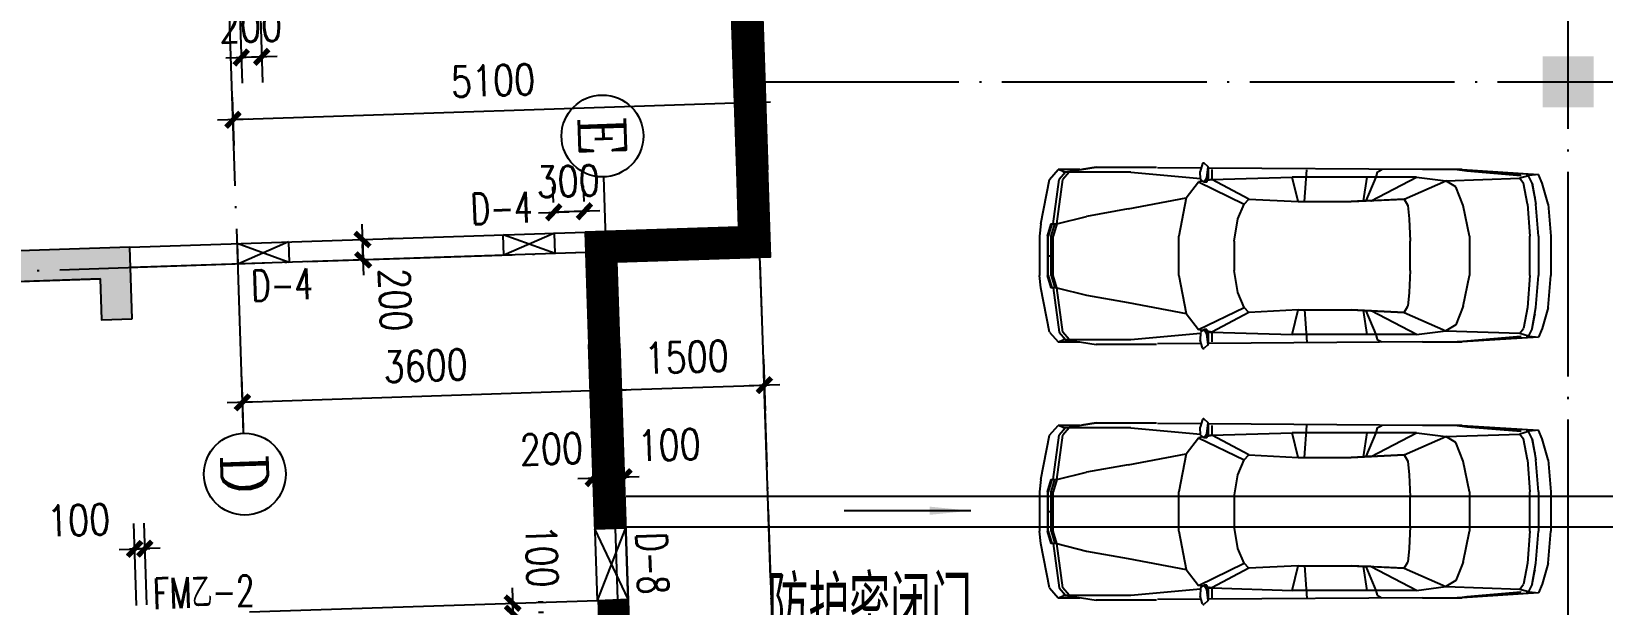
# Model space of a CAD drawing. Extents: x 634182 to 802382, y -1101880 to -864080.
# Drawn here: x 661855 to 677199, y -922375 to -916773 of the extents above; entities that cross this region are included whole.
import ezdxf
from ezdxf.enums import TextEntityAlignment as Align

# ---------------------------------------------------------------- set-up
doc = ezdxf.new("R2010")
doc.units = 0
doc.header["$LTSCALE"] = 1000
doc.header["$MEASUREMENT"] = 0
doc.linetypes.add('DOTE', pattern=[2.42, 2, -0.2, 0.02, -0.2])
doc.layers.get('0').update_dxf_attribs({"linetype": 'CONTINUOUS'})
doc.layers.get('DEFPOINTS').update_dxf_attribs({"linetype": 'CONTINUOUS'})
for name, color, linetype in [('210', 4, 'CONTINUOUS'), ('AXIS', 3, 'CONTINUOUS'), ('AXIS_TEXT', 7, 'CONTINUOUS'), ('COLUMN', 7, 'CONTINUOUS'), ('DOTE', 1, 'DOTE'), ('LU', 4, 'CONTINUOUS'), ('MC', 4, 'CONTINUOUS'), ('PUB_DIM', 3, 'CONTINUOUS'), ('PUB_TEXT', 7, 'CONTINUOUS'), ('WALL', 191, 'CONTINUOUS'), ('防火分區线', 2, 'CONTINUOUS')]:
    doc.layers.add(name, color=color, linetype=linetype)
doc.styles.add('COMPLEX', font='COMPLEX')
doc.styles.add('DIM_FONT', font='simplex.shx', dxfattribs={"width": 0.8})
doc.styles.add('HZTXT', font='simplex', dxfattribs={"width": 0.8, "bigfont": 'sfont'})
doc.styles.add('Z', font='romans', dxfattribs={"width": 0.8, "bigfont": 'z'})
doc.dimstyles.new('DIMN', dxfattribs={"dimtxt": 300, "dimasz": 1, "dimexe": 250, "dimexo": 300, "dimgap": 150, "dimtad": 1, "dimdec": 0, "dimzin": 0, "dimdsep": 46, "dimtxsty": 'DIM_FONT', "dimblk": '_DIMX', "dimblk1": '_DIMX', "dimblk2": '_DIMX', "dimcen": 2.5, "dimclrt": 7, "dimadec": 0, "dimazin": 0, "dimtfac": 1, "dimtdec": 0, "dimtix": 1, "dimtmove": 2, "dimatfit": 3, "dimldrblk": '_DIMX', "dimfxl": 0, "dimtolj": 1, "dimtzin": 0, "dimarcsym": 0})

# ---------------------------------------------------------------- blocks, each defined once
blk = doc.blocks.new('_FZH')
blk.add_solid([(-0.5, -0.5), (0.5, -0.5), (-0.5, 0.5), (0.5, 0.5)])
blk = doc.blocks.new('M_F27')
for p, q in [((-2426, 736), (-2389, 824)), ((-2389, 824), (-1610, 874)), ((-2389, 824), (-1560, 874)), ((-2264, 812), (-2389, 824)), ((-2326, 736), (-2288, 811)), ((-2200, 786), (-2288, 811)), ((-1560, 874), (-2212, 815)), ((-2208, 815), (-2211, 814)), ((-1660, 862), (-2208, 815)), ((-1560, 874), (-1660, 862)), ((-1617, 869), (-1620, 866)), ((-1208, 874), (-1610, 874)), ((-1208, 874), (980, 889)), ((-743, 849), (-793, 874)), ((-730, 799), (-743, 849)), ((-2, 547), (-27, 877)), ((941, 773), (941, 874)), ((980, 902), (995, 790)), ((980, 790), (980, 898)), ((984, 905), (1020, 939)), ((1036, 935), (1062, 857)), ((1051, 889), (1497, 893)), ((1057, 776), (1062, 857)), ((1770, 849), (1058, 784)), ((1506, 899), (2121, 899)), ((2461, 849), (1770, 849)), ((2272, 876), (2121, 899)), ((2272, 876), (2272, 874)), ((2437, 851), (2272, 876)), ((2511, 874), (2287, 874)), ((2398, 849), (2461, 773)), ((2437, 850), (2433, 851)), ((2498, 773), (2436, 849)), ((2511, 874), (2450, 850)), ((2599, 773), (2511, 874)), ((-2489, 522), (-2426, 736)), ((-2326, 736), (-2364, 522)), ((-2326, 736), (-2351, 596)), ((-2276, 522), (-2238, 736)), ((-2200, 786), (-2238, 736)), ((-1446, 761), (-2200, 786)), ((-1622, 510), (-1547, 698)), ((-1547, 698), (-1446, 761)), ((-1145, 799), (-1446, 761)), ((-1019, 572), (-1446, 761)), ((-1145, 799), (-682, 557)), ((-1145, 799), (124, 799)), ((-630, 555), (-730, 799)), ((-642, 799), (-605, 554)), ((124, 799), (61, 547)), ((941, 773), (124, 799)), ((564, 572), (941, 773)), ((1079, 748), (614, 522)), ((983, 777), (941, 773)), ((941, 773), (987, 765)), ((995, 790), (980, 790)), ((980, 790), (992, 746)), ((992, 746), (1021, 747)), ((995, 790), (1022, 746)), ((1022, 748), (995, 790)), ((1021, 747), (1022, 748)), ((1053, 768), (1022, 746)), ((1036, 756), (1079, 748)), ((1204, 585), (1079, 748)), ((2461, 773), (2523, 321)), ((2561, 321), (2498, 773)), ((2599, 773), (2687, 321)), ((-2489, 522), (-2514, 196)), ((-2364, 522), (-2389, 196)), ((-2351, 594), (-2351, 596)), ((-2301, 196), (-2276, 522)), ((-1622, 510), (-1685, 196)), ((-1070, 371), (-1057, 510)), ((-1019, 572), (-1057, 510)), ((-680, 556), (-1019, 572)), ((-1019, 572), (-479, 547)), ((-680, 556), (-630, 555)), ((-605, 554), (-630, 555)), ((-479, 547), (-605, 554)), ((61, 547), (-479, 547)), ((61, 547), (564, 572)), ((564, 572), (614, 522)), ((614, 522), (677, 371)), ((1795, 472), (1204, 585)), ((1280, 196), (1204, 585)), ((-1082, 145), (-1070, 371)), ((677, 371), (714, 145)), ((2222, 397), (1795, 472)), ((2523, 321), (2222, 397)), ((2523, 321), (2586, 321)), ((2523, 321), (2561, 196)), ((2580, 196), (2542, 321)), ((2611, 196), (2574, 321)), ((2580, 321), (2618, 196)), ((2687, 321), (2699, 196)), ((-2514, -206), (-2514, 196)), ((-2389, -206), (-2389, 196)), ((-2301, 196), (-2301, -206)), ((-1685, -206), (-1685, 196)), ((1280, 196), (1280, -206)), ((2561, 196), (2561, -206)), ((2580, 196), (2580, -206)), ((2611, 196), (2611, -206)), ((2618, -206), (2618, 196)), ((2699, -206), (2699, 196)), ((-1082, 145), (-1082, -156)), ((714, -156), (714, 145)), ((-1070, -382), (-1082, -156)), ((714, -156), (677, -382)), ((2618, -6), (2561, -6)), ((-2489, -533), (-2514, -206)), ((-2389, -206), (-2364, -533)), ((-2276, -533), (-2301, -206)), ((-1685, -206), (-1622, -520)), ((1204, -596), (1280, -206)), ((2523, -332), (2561, -206)), ((2580, -206), (2542, -332)), ((2574, -332), (2611, -206)), ((2618, -206), (2580, -332)), ((2687, -332), (2699, -206)), ((-1057, -520), (-1070, -382)), ((677, -382), (614, -533)), ((1795, -483), (2222, -407)), ((2523, -332), (2222, -407)), ((2523, -332), (2461, -784)), ((2561, -332), (2498, -784)), ((2586, -332), (2523, -332)), ((2687, -332), (2599, -784)), ((-2489, -533), (-2426, -747)), ((-2326, -747), (-2364, -533)), ((-2351, -607), (-2351, -605)), ((-2351, -607), (-2326, -747)), ((-2276, -533), (-2238, -747)), ((-1622, -520), (-1547, -709)), ((-1019, -583), (-1446, -772)), ((-682, -568), (-1145, -809)), ((-1019, -583), (-1057, -520)), ((-479, -558), (-1019, -583)), ((-1019, -583), (-680, -567)), ((-730, -809), (-630, -566)), ((-680, -567), (-682, -568)), ((-680, -567), (-630, -566)), ((-605, -565), (-642, -809)), ((-630, -566), (-605, -565)), ((-605, -565), (-479, -558)), ((61, -558), (-479, -558)), ((-2, -558), (-27, -884)), ((61, -558), (124, -809)), ((564, -583), (61, -558)), ((614, -533), (564, -583)), ((564, -583), (941, -784)), ((1079, -759), (614, -533)), ((1204, -596), (1079, -759)), ((1795, -483), (1204, -596)), ((-2426, -747), (-2389, -835)), ((-2326, -747), (-2288, -822)), ((-2288, -822), (-2200, -797)), ((-2200, -797), (-2238, -747)), ((-1446, -772), (-2200, -797)), ((-1547, -709), (-1446, -772)), ((-1145, -809), (-1446, -772)), ((941, -784), (124, -809)), ((987, -776), (941, -784)), ((983, -788), (941, -784)), ((941, -885), (941, -784)), ((992, -757), (980, -800)), ((995, -800), (980, -800)), ((995, -800), (980, -913)), ((980, -909), (980, -800)), ((992, -757), (1021, -758)), ((995, -800), (1022, -757)), ((1022, -758), (995, -800)), ((1021, -758), (1022, -758)), ((1022, -757), (1053, -779)), ((1036, -767), (1079, -759)), ((1057, -787), (1062, -867)), ((1770, -860), (1058, -795)), ((2398, -860), (2461, -784)), ((2436, -860), (2498, -784)), ((2599, -784), (2511, -885)), ((-2389, -835), (-2264, -823)), ((-1560, -885), (-2389, -835)), ((-1610, -885), (-2389, -835)), ((-2212, -826), (-1560, -885)), ((-2208, -826), (-2211, -825)), ((-1660, -872), (-2208, -826)), ((-1560, -885), (-1660, -872)), ((-1621, -877), (-1617, -880)), ((-1610, -885), (-1208, -885)), ((-1208, -885), (980, -900)), ((-1145, -809), (124, -809)), ((-743, -860), (-793, -885)), ((-743, -860), (-730, -809)), ((984, -916), (1020, -950)), ((1036, -946), (1062, -867)), ((1051, -901), (1497, -904)), ((2121, -910), (1506, -910)), ((1770, -860), (2461, -860)), ((2121, -910), (2272, -887)), ((2270, -887), (2121, -910)), ((2437, -861), (2272, -887)), ((2272, -885), (2272, -887)), ((2285, -885), (2511, -885)), ((2437, -861), (2436, -860)), ((2450, -861), (2511, -885))]:
    blk.add_line(p, q)
for centre, start, end in [((990, 898), 132.965, 179.7454), ((1027, 932), 18.1573, 132.965), ((1047, 776), 305.1542, 356.8636), ((1047, -787), 3.1798, 54.8458), ((990, -909), 180.2546, 227.035), ((1027, -942), 227.035, 341.8427)]:
    blk.add_arc(centre, 10, start, end)
at = {"width": 0.8, "flags": 9}
for tag in ['XSIZE', 'YSIZE']:
    blk.add_attdef(tag, (0, 0), '', height=0.5, dxfattribs=at)
blk = doc.blocks.new('_DIMX')
blk.add_line((-150, 0), (150, 0))
at = {"const_width": 50}
blk.add_lwpolyline([(-70, -70), (70, 70)], dxfattribs=at)
blk = doc.blocks.new('*D970')
at = {"color": 0, "linetype": 'ByBlock'}
for p, q in [((668914, -917248), (668930, -917718)), ((663817, -917417), (663833, -917887)), ((668921, -917468), (663825, -917637))]:
    blk.add_line(p, q, dxfattribs=at)
at = {"layer": 'DEFPOINTS', "color": 0, "linetype": 'ByBlock'}
for p in [(668904, -916948), (663807, -917117), (663824, -917637)]:
    blk.add_point(p, dxfattribs=at)
at = {"color": 0, "linetype": 'ByBlock'}
for p, rotation in [((668922, -917468), 1.900000000001016), ((663824, -917637), 181.9000000000011)]:
    blk.add_blockref('_DIMX', p, dxfattribs=dict(at, rotation=rotation))
at = {"color": 7, "linetype": 'ByBlock', "insert": (666363, -917253), "char_height": 300, "attachment_point": 5, "rotation": 1.9, "style": 'DIM_FONT'}
blk.add_mtext('\\A1;5100', dxfattribs=at)
blk = doc.blocks.new('*D971')
at = {"color": 0, "linetype": 'ByBlock'}
for p, q in [((665088, -918806), (665088, -918805)), ((665088, -918807), (665095, -919007)), ((665088, -918807), (665095, -919007)), ((665388, -918797), (665338, -918799)), ((665095, -919008), (665095, -919009)), ((665395, -918997), (665345, -918999))]:
    blk.add_line(p, q, dxfattribs=at)
at = {"layer": 'DEFPOINTS', "color": 0, "linetype": 'ByBlock'}
for p in [(665088, -918807), (665095, -919007), (665095, -919007)]:
    blk.add_point(p, dxfattribs=at)
at = {"color": 0, "linetype": 'ByBlock'}
for p, rotation in [((665088, -918807), 271.9), ((665095, -919007), 91.90000000000002)]:
    blk.add_blockref('_DIMX', p, dxfattribs=dict(at, rotation=rotation))
at = {"color": 7, "linetype": 'ByBlock', "insert": (665408, -919397), "char_height": 300, "attachment_point": 5, "rotation": 271.9, "style": 'DIM_FONT'}
blk.add_mtext('\\A1;200', dxfattribs=at)
blk = doc.blocks.new('*D972')
at = {"color": 0, "linetype": 'ByBlock'}
for p, q in [((667506, -920026), (667522, -920530)), ((663908, -920145), (663924, -920649)), ((667513, -920280), (663917, -920399))]:
    blk.add_line(p, q, dxfattribs=at)
at = {"layer": 'DEFPOINTS', "color": 0, "linetype": 'ByBlock'}
for p in [(667496, -919726), (663898, -919846), (663916, -920399)]:
    blk.add_point(p, dxfattribs=at)
at = {"color": 0, "linetype": 'ByBlock'}
for p, rotation in [((667514, -920280), 1.899999999998459), ((663916, -920399), 181.8999999999984)]:
    blk.add_blockref('_DIMX', p, dxfattribs=dict(at, rotation=rotation))
at = {"color": 7, "linetype": 'ByBlock', "insert": (665705, -920040), "char_height": 300, "attachment_point": 5, "rotation": 1.9, "style": 'DIM_FONT'}
blk.add_mtext('\\A1;3600', dxfattribs=at)
blk = doc.blocks.new('*D1006')
at = {"color": 0, "linetype": 'ByBlock'}
for p, q in [((662881, -922383), (662855, -921581)), ((662981, -922379), (662955, -921578)), ((662862, -921831), (662861, -921831)), ((662963, -921828), (662863, -921831)), ((662963, -921828), (662863, -921831)), ((662964, -921828), (662965, -921828))]:
    blk.add_line(p, q, dxfattribs=at)
at = {"layer": 'DEFPOINTS', "color": 0, "linetype": 'ByBlock'}
for p in [(662863, -921831), (662891, -922683), (662991, -922679)]:
    blk.add_point(p, dxfattribs=at)
at = {"color": 0, "linetype": 'ByBlock'}
for p, rotation in [((662863, -921831), 1.89999999987724), ((662963, -921828), 181.8999999998773)]:
    blk.add_blockref('_DIMX', p, dxfattribs=dict(at, rotation=rotation))
at = {"color": 7, "linetype": 'ByBlock', "insert": (662316, -921549), "char_height": 300, "attachment_point": 5, "rotation": 1.9, "style": 'DIM_FONT'}
blk.add_mtext('\\A1;100', dxfattribs=at)
blk = doc.blocks.new('*D1007')
at = {"color": 0, "linetype": 'ByBlock'}
for p, q in [((663877, -916196), (663913, -917278)), ((664077, -916190), (664112, -917272)), ((663903, -917028), (663902, -917028)), ((664104, -917022), (663904, -917028)), ((664105, -917022), (664106, -917022))]:
    blk.add_line(p, q, dxfattribs=at)
at = {"layer": 'DEFPOINTS', "color": 0, "linetype": 'ByBlock'}
for p in [(663867, -915897), (664067, -915890), (663904, -917028)]:
    blk.add_point(p, dxfattribs=at)
at = {"color": 0, "linetype": 'ByBlock'}
for p, rotation in [((663904, -917028), 1.899999999980391), ((664104, -917022), 181.8999999999804)]:
    blk.add_blockref('_DIMX', p, dxfattribs=dict(at, rotation=rotation))
at = {"color": 7, "linetype": 'ByBlock', "insert": (663994, -916725), "char_height": 300, "attachment_point": 5, "rotation": 1.9, "style": 'DIM_FONT'}
blk.add_mtext('\\A1;200', dxfattribs=at)
blk = doc.blocks.new('_AXISO')
blk.add_circle((0, 0), 0.5)
at = {"layer": 'AXIS_TEXT', "style": 'COMPLEX', "width": 1.041667}
blk.add_attdef('A', text='', height=0.56, dxfattribs=at).set_placement((-0.25, -0.28), (0.25, -0.28), align=Align.FIT)
blk = doc.blocks.new('*D1048')
at = {"color": 0, "linetype": 'ByBlock'}
for p, q in [((666557, -922460), (666557, -922459)), ((666557, -922461), (666561, -922561)), ((666557, -922461), (666561, -922561)), ((666561, -922562), (666561, -922563)), ((666857, -922451), (666807, -922453)), ((666860, -922551), (666810, -922553))]:
    blk.add_line(p, q, dxfattribs=at)
at = {"layer": 'DEFPOINTS', "color": 0, "linetype": 'ByBlock'}
for p in [(666557, -922461), (666561, -922561), (666561, -922561)]:
    blk.add_point(p, dxfattribs=at)
at = {"color": 0, "linetype": 'ByBlock'}
for p, rotation in [((666557, -922461), 271.9), ((666561, -922561), 91.90000000000002)]:
    blk.add_blockref('_DIMX', p, dxfattribs=dict(at, rotation=rotation))
at = {"color": 7, "linetype": 'ByBlock', "insert": (666875, -923001), "char_height": 300, "attachment_point": 5, "rotation": 271.9, "style": 'DIM_FONT'}
blk.add_mtext('\\A1;100', dxfattribs=at)
blk = doc.blocks.new('*D1049')
at = {"color": 0, "linetype": 'ByBlock'}
for p, q in [((666554, -922360), (666554, -922359)), ((666554, -922361), (666557, -922461)), ((666554, -922361), (666557, -922461)), ((666854, -922351), (666804, -922353)), ((666557, -922462), (666557, -922463)), ((666857, -922451), (666807, -922453))]:
    blk.add_line(p, q, dxfattribs=at)
at = {"layer": 'DEFPOINTS', "color": 0, "linetype": 'ByBlock'}
for p in [(666554, -922361), (666557, -922461), (666557, -922461)]:
    blk.add_point(p, dxfattribs=at)
at = {"color": 0, "linetype": 'ByBlock'}
for p, rotation in [((666554, -922361), 271.8999653889322), ((666557, -922461), 91.89996538893217)]:
    blk.add_blockref('_DIMX', p, dxfattribs=dict(at, rotation=rotation))
at = {"color": 7, "linetype": 'ByBlock', "insert": (666839, -921901), "char_height": 300, "attachment_point": 5, "rotation": 271.9, "style": 'DIM_FONT'}
blk.add_mtext('\\A1;100', dxfattribs=at)
blk = doc.blocks.new('*D1050')
at = {"color": 0, "linetype": 'ByBlock'}
for p, q in [((667541, -921133), (667540, -921133)), ((667542, -921133), (667642, -921130)), ((667542, -921133), (667642, -921130)), ((667643, -921129), (667644, -921129)), ((667552, -921433), (667551, -921383)), ((667652, -921429), (667651, -921379))]:
    blk.add_line(p, q, dxfattribs=at)
at = {"layer": 'DEFPOINTS', "color": 0, "linetype": 'ByBlock'}
for p in [(667542, -921133), (667642, -921130), (667642, -921130)]:
    blk.add_point(p, dxfattribs=at)
at = {"color": 0, "linetype": 'ByBlock'}
for p, rotation in [((667542, -921133), 1.899999999999977), ((667642, -921130), 181.9)]:
    blk.add_blockref('_DIMX', p, dxfattribs=dict(at, rotation=rotation))
at = {"color": 7, "linetype": 'ByBlock', "insert": (668082, -920815), "char_height": 300, "attachment_point": 5, "rotation": 1.9, "style": 'DIM_FONT'}
blk.add_mtext('\\A1;100', dxfattribs=at)
blk = doc.blocks.new('*D1051')
at = {"color": 0, "linetype": 'ByBlock'}
for p, q in [((667332, -920840), (667334, -920890)), ((667532, -920833), (667534, -920883)), ((667341, -921140), (667340, -921140)), ((667342, -921139), (667542, -921133)), ((667342, -921139), (667542, -921133)), ((667543, -921133), (667544, -921133))]:
    blk.add_line(p, q, dxfattribs=at)
at = {"layer": 'DEFPOINTS', "color": 0, "linetype": 'ByBlock'}
for p in [(667342, -921139), (667542, -921133), (667542, -921133)]:
    blk.add_point(p, dxfattribs=at)
at = {"color": 0, "linetype": 'ByBlock'}
for p, rotation in [((667342, -921139), 1.900000000080553), ((667542, -921133), 181.9000000000806)]:
    blk.add_blockref('_DIMX', p, dxfattribs=dict(at, rotation=rotation))
at = {"color": 7, "linetype": 'ByBlock', "insert": (666933, -920853), "char_height": 300, "attachment_point": 5, "rotation": 1.9, "style": 'DIM_FONT'}
blk.add_mtext('\\A1;200', dxfattribs=at)
blk = doc.blocks.new('*D1053')
at = {"color": 0, "linetype": 'ByBlock'}
for p, q in [((666953, -918445), (666948, -918291)), ((667253, -918435), (667248, -918281)), ((666955, -918541), (666954, -918541)), ((667256, -918531), (666956, -918541)), ((667257, -918531), (667258, -918530))]:
    blk.add_line(p, q, dxfattribs=at)
at = {"layer": 'DEFPOINTS', "color": 0, "linetype": 'ByBlock'}
for p in [(666956, -918541), (666963, -918745), (667263, -918735)]:
    blk.add_point(p, dxfattribs=at)
at = {"color": 0, "linetype": 'ByBlock'}
for p, rotation in [((666956, -918541), 1.899999999999373), ((667256, -918531), 181.8999999999994)]:
    blk.add_blockref('_DIMX', p, dxfattribs=dict(at, rotation=rotation))
at = {"color": 7, "linetype": 'ByBlock', "insert": (667096, -918236), "char_height": 300, "attachment_point": 5, "rotation": 1.9, "style": 'DIM_FONT'}
blk.add_mtext('\\A1;300', dxfattribs=at)
blk = doc.blocks.new('_ARROW')
blk.add_solid([(0, 0), (-1, 0.1), (-1, -0.1)])

msp = doc.modelspace()

# ---------------------------------------------------------------- hatches: boundary and pattern name
at = {"layer": '210'}
h = msp.add_hatch(color=256, dxfattribs=at)
h.paths.add_polyline_path([(662815.075, -918882.37), (662821.704, -919082.182), (658973.821, -919209.85), (658967.195, -919010.116), (659666.807, -918986.809), (659656.861, -918686.974), (659956.696, -918677.027), (659966.642, -918976.862)])
h.paths.add_polyline_path([(662525.187, -919192.152), (658977.142, -919309.952), (658973.821, -919209.85), (662821.704, -919082.182), (662838.284, -919581.985), (662538.449, -919591.932)])

# ---------------------------------------------------------------- linework, layer by layer
for p, q in [((667664.544, -921316.093), (690412.048, -921316.093)), ((667664.544, -921616.093), (690112.048, -921616.093))]:
    msp.add_line(p, q)
at = {"layer": '210', "const_width": 300}
msp.add_lwpolyline([(668893.483, -918130.426), (668916.719, -918830.723), (667467.529, -918878.806), (667417.557, -918880.464), (667449.023, -919829.245)], dxfattribs=at)
at = {"layer": 'DOTE'}
for p, q in [((668396.208, -901631.678), (668968.363, -918879.057)), ((676862.048, -1007266.093), (676862.048, -902577.649)), ((663926.059, -920700.429), (663582.785, -910353.003)), ((668913.097, -917266.093), (776175.251, -917266.093)), ((667986.407, -934520.183), (667444.846, -918195.034)), ((668968.362, -918879.037), (650949.191, -919476.898)), ((670520.689, -965649.087), (668966.665, -918878.288)), ((670162.927, -954888.739), (668968.363, -918879.057))]:
    msp.add_line(p, q, dxfattribs=at)
at = {"layer": 'MC', "linetype": 'Continuous'}
for p, q in [((666962.791, -918744.771), (666469.695, -918961.181)), ((666969.445, -918945.358), (666962.791, -918744.771)), ((663864.59, -918847.56), (663871.245, -919048.155)), ((664370.97, -919031.578), (663864.59, -918847.56)), ((664364.315, -918830.981), (663871.245, -919048.155)), ((664364.315, -918830.982), (664370.97, -919031.578)), ((666469.72, -918961.936), (666463.066, -918761.351)), ((666969.445, -918945.36), (666463.066, -918761.351)), ((667358.815, -921633.906), (667658.65, -921623.959)), ((667681.859, -922323.575), (667358.815, -921633.906)), ((667382.024, -922333.521), (667658.65, -921623.959)), ((667382.024, -922333.521), (667681.859, -922323.575))]:
    msp.add_line(p, q, dxfattribs=at)
at = {"layer": 'MC', "linetype": 'Continuous', "const_width": 300}
for points in [[(667508.733, -921628.933), (667449.023, -919829.245)], [(667531.942, -922328.548), (667631.407, -925326.898)]]:
    msp.add_lwpolyline(points, dxfattribs=at)
at = {"layer": 'PUB_DIM'}
msp.add_lwpolyline([(671027.932, -921457.786), (669793.578, -921457.786)], dxfattribs=at)
at = {"layer": 'WALL', "linetype": 'Continuous'}
for p, q in [((668594.368, -913637.873), (668743.566, -918135.399)), ((668894.203, -913627.927), (669043.401, -918125.453)), ((667598.948, -919824.265), (667776.351, -925172.008))]:
    msp.add_line(p, q, dxfattribs=at)
at = {"layer": 'WALL'}
for p, q in [((662815.076, -918882.38), (667262.626, -918734.824)), ((667269.255, -918934.657), (662821.704, -919082.197)), ((662525.209, -919192.823), (654279.826, -919466.35)), ((667382.007, -922333.524), (667299.097, -919834.225)), ((663983.984, -922446.246), (667382.007, -922333.524))]:
    msp.add_line(p, q, dxfattribs=at)
at = {"layer": 'WALL', "linetype": 'Continuous', "const_width": 300}
msp.add_lwpolyline([(668744.285, -913632.9), (668893.483, -918130.426)], dxfattribs=at)
at = {"layer": 'WALL'}
for points in [[(669043.401, -918125.453), (668743.566, -918135.399), (668761.801, -918685.097), (667262.626, -918734.829), (667299.097, -919834.225), (667598.948, -919824.265), (667572.421, -919024.613), (669071.51, -918974.892)], [(662838.284, -919581.995), (662815.076, -918882.38), (659966.643, -918976.872), (659956.696, -918677.037), (659656.861, -918686.983), (659666.808, -918986.818), (658967.196, -919010.126), (658977.142, -919309.961), (662525.187, -919192.161), (662538.449, -919591.941)]]:
    msp.add_lwpolyline(points, close=True, dxfattribs=at)
at = {"layer": '防火分區线'}
msp.add_lwpolyline([(670964.39, -972989.531), (669930.672, -943360.583), (671429.757, -943310.853), (671328.633, -940262.53), (669829.549, -940312.26), (669531.557, -932868.141), (668033.307, -932917.835), (667879.132, -928270.303), (670927.456, -928169.18), (670824.675, -925070.884), (667776.351, -925172.008), (667572.456, -919024.612), (669071.51, -918974.892), (668784.816, -910330.517), (670333.981, -910279.126), (670132.89, -904217.313), (677011.942, -904218.158), (677043.45, -902681.362), (677043.45, -902681.362), (694084.156, -902681.362), (694084.156, -901076.757), (701312.048, -901076.757)], dxfattribs=at)

# ---------------------------------------------------------------- block references
at = {"layer": 'AXIS'}
ref = msp.add_blockref('_AXISO', (667431.651, -917795.252), dxfattribs=dict(at, xscale=800, yscale=800, zscale=800, rotation=271.9))
ref.add_attrib('A', 'E', dxfattribs={"layer": 'AXIS_TEXT', "height": 448, "rotation": 271.9, "style": 'COMPLEX', "width": 1.171875}).set_placement((667201.143, -917602.788), (667214.405, -918002.568), align=Align.FIT)
ref = msp.add_blockref('_AXISO', (663939.307, -921100.209), dxfattribs=dict(at, xscale=800, yscale=800, zscale=800, rotation=271.9))
ref.add_attrib('A', 'D', dxfattribs={"layer": 'AXIS_TEXT', "height": 448, "rotation": 271.9, "style": 'COMPLEX', "width": 1.102941}).set_placement((663708.799, -920907.746), (663722.061, -921307.526), align=Align.FIT)
at = {"layer": 'COLUMN', "xscale": 500, "yscale": 500, "zscale": 500}
msp.add_blockref('_FZH', (676862.048, -917266.093), dxfattribs=at)
at = {"layer": 'LU', "xscale": 0.95745, "yscale": 0.95745, "zscale": 0.95745, "rotation": 180}
for p in [(674285.027, -918971.307), (674285.027, -921471.307)]:
    msp.add_blockref('M_F27', p, dxfattribs=at)
at = {"layer": 'PUB_DIM', "xscale": 400, "yscale": 400, "zscale": 400}
msp.add_blockref('_ARROW', (671027.932, -921457.786), dxfattribs=at)

# ---------------------------------------------------------------- texts
at = {"layer": 'MC', "linetype": 'Continuous', "style": 'HZTXT', "width": 0.7}
for s, rotation, p in [('D-4', 1.9, (666151.286, -918659.005)), ('D-4', 1.9, (664007.198, -919409.536)), ('D-8', 271.9, (667759.809, -921675.096)), ('FM乙-2', 1.9, (663047.431, -922419.626))]:
    msp.add_text(s, height=300, rotation=rotation, dxfattribs=at).set_placement(p)
at = {"layer": 'PUB_TEXT', "style": 'Z', "width": 0.7}
msp.add_text('防护密闭门', height=600, dxfattribs=at).set_placement((669043.526, -922697.79))

# ---------------------------------------------------------------- dimensions: what is measured, and where the dimension line sits
at = {"layer": 'AXIS'}
dim = msp.add_aligned_dim(p1=(667495.643, -919726.293), p2=(663897.702, -919845.649), distance=554.101, dimstyle='DIMN', dxfattribs=at)
dim.commit()
dim.dimension.update_dxf_attribs({"geometry": '*D972', "text_midpoint": (665705.097, -920039.932)})
msp.add_aligned_dim(p1=(667495.643, -919726.293), p2=(668994.819, -919676.56), distance=-554.101, dimstyle='DIMN', dxfattribs=at).render()
at = {"layer": 'PUB_DIM', "linetype": 'Continuous'}
for p1, p2, distance, picture, middle in [((664066.657, -915890.029), (663866.767, -915896.66), 1132.318, '*D1007', (663994.308, -916725.204)), ((668904.312, -916948.267), (663807.191, -917117.355), 520.193, '*D970', (666363.052, -917252.882)), ((667262.626, -918734.824), (666962.791, -918744.77), -204.382, '*D1053', (667095.985, -918235.692))]:
    dim = msp.add_aligned_dim(p1=p1, p2=p2, distance=distance, dimstyle='DIMN', dxfattribs=at)
    dim.commit()
    dim.dimension.update_dxf_attribs({"geometry": picture, "text_midpoint": middle})
for base, p1, p2, angle, picture, middle, dimtype in [((665094.827, -919006.79), (665088.198, -918806.964), (665094.827, -919006.79), 271.9, '*D971', (665407.925, -919396.656), 128), ((667542.303, -921132.842), (667342.396, -921139.473), (667542.303, -921132.842), 1.9, '*D1051', (666932.678, -920852.9), 129), ((667642.248, -921129.526), (667542.303, -921132.842), (667642.248, -921129.526), 1.9, '*D1050', (668082.054, -920814.771), 128), ((662862.883, -921831.153), (662991.165, -922679.291), (662891.129, -922682.609), 181.9, '*D1006', (662315.518, -921549.146), 129), ((666557.215, -922460.938), (666553.9, -922360.994), (666557.215, -922460.938), 271.8999654, '*D1049', (666838.815, -921901.294), 129), ((666560.531, -922560.884), (666557.215, -922460.938), (666560.53, -922560.884), 271.9, '*D1048', (666875.285, -923000.69), 128)]:
    dim = msp.add_linear_dim(base=base, p1=p1, p2=p2, angle=angle, dimstyle='DIMN', dxfattribs=at)
    dim.commit()
    dim.dimension.update_dxf_attribs({"geometry": picture, "text_midpoint": middle, "dimtype": dimtype})

doc.saveas('drawing.dxf')
